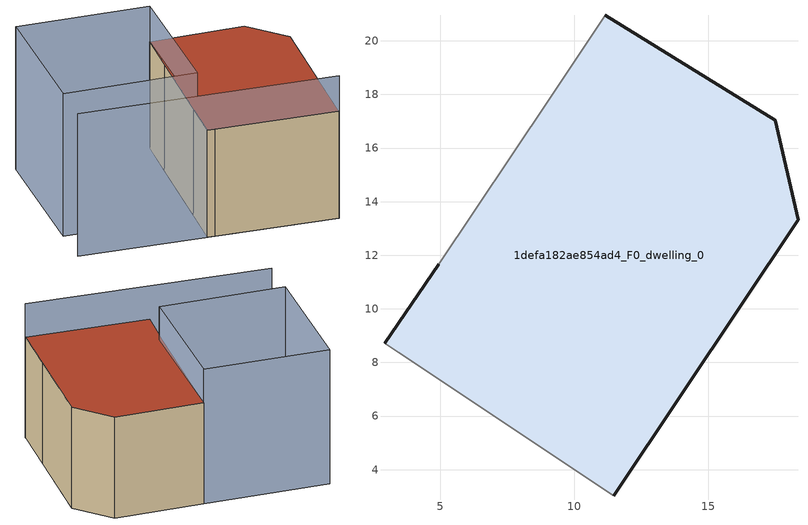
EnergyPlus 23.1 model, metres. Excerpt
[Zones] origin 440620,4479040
1defa182ae854ad4_F0_dwelling_0
 floor ground (EU_floor_Construction): 17.5,17.03 18.34,13.33 14.02,6.86 11.46,3.04 3.42,8.38 2.92,8.71 4.93,11.67 9.06,17.82 11.15,20.94 z0
 wall outside (EU_wall_Construction): 4.93,11.67 2.92,8.71 / 11.46,3.04 14.02,6.86 18.34,13.33 17.5,17.03 11.15,20.94 z0:9
 wall adiabatic (EU_wall_Construction): 11.15,20.94 9.06,17.82 4.93,11.67 / 2.92,8.71 3.42,8.38 11.46,3.04 z0:9
 roof outside (EU_roof_Construction): 14.02,6.86 18.34,13.33 17.5,17.03 11.15,20.94 9.06,17.82 4.93,11.67 2.92,8.71 3.42,8.38 11.46,3.04 z9
shading: -5.48,14.31 11.49,3.02 / -3.69,17.13 2.29,26.56 / 2.29,26.56 11.15,20.94 / 11.15,20.94 5.18,11.51 / 5.18,11.51 -3.69,17.13 z0:12
[Building]
EU S2 Campaign: North Axis=0; Terrain=City; Solar Distribution=FullExterior
[Site:Location]
Madrid: Latitude=40.5; Longitude=-3.5; Time Zone=1; Elevation=609
[SizingPeriod:WeatherFileDays]
AnnualSizingPeriod: Begin Month=1; Begin Day of Month=1; End Month=12; End Day of Month=31; Day of Week for Start Day=Monday; Use Weather File Daylight Saving Period=No; Use Weather File Rain and Snow Indicators=No
[MATERIAL]
EU_InternalMass_Material: Roughness=MediumRough; Thickness=0.1; Conductivity=1; Density=1800; Specific Heat=900; Thermal Absorptance=0.9; Solar Absorptance=0.7; Visible Absorptance=0.7
[MATERIAL:NOMASS] Roughness=MediumRough; Thermal Absorptance=0.9; Solar Absorptance=0.7; Visible Absorptance=0.7
Name | Thermal Resistance
EU_wall_NoMass | 0.609216
EU_roof_NoMass | 0.513268
EU_floor_NoMass | 0.568163
[CONSTRUCTION]
EU_wall_Construction: EU_wall_NoMass
EU_roof_Construction: EU_roof_NoMass
EU_floor_Construction: EU_floor_NoMass
EU_InternalMass_Construction: EU_InternalMass_Material
[ZONE]
1defa182ae854ad4_F0_dwelling_0: Type=1; Multiplier=1; Ceiling Height=autocalculate; Volume=1338.69; Floor Area=autocalculate; Part of Total Floor Area=Yes
[INTERNALMASS]
1defa182ae854ad4_F0_dwelling_0_EU_InternalMass: Construction=EU_InternalMass_Construction; Zone or ZoneList=1defa182ae854ad4_F0_dwelling_0; Surface Area=148.744
[OTHEREQUIPMENT]
EU_Step8_InternalGain_1defa182ae854ad4_F0_dwelling_0_f000: Fuel Type=Electricity; Zone or ZoneList or Space or SpaceList=1defa182ae854ad4_F0_dwelling_0; Schedule=EU_Step8_GainSchedule_1defa182ae854ad4_F0_dwelling_0_f000; Design Level Calculation Method=Watts/Area; Power per Zone Floor Area=1; Fraction Latent=0; Fraction Radiant=0; Fraction Lost=0; Carbon Dioxide Generation Rate=0; EndUse Subcategory=EU_Step8_InternalGains
[ZONEVENTILATION:DESIGNFLOWRATE]
EU_ConstantAir_1defa182ae854ad4_F0_dwelling_0: Zone or ZoneList or Space or SpaceList=1defa182ae854ad4_F0_dwelling_0; Schedule=EU_AlwaysOn; Design Flow Rate Calculation Method=AirChanges/Hour; Air Changes per Hour=0.752966; Ventilation Type=Natural; Fan Pressure Rise=0; Fan Total Efficiency=1; Constant Term Coefficient=1; Temperature Term Coefficient=0; Velocity Term Coefficient=0; Velocity Squared Term Coefficient=0; Minimum Indoor Temperature=-100; Maximum Indoor Temperature=100; Delta Temperature=-100; Minimum Outdoor Temperature=-100; Maximum Outdoor Temperature=100; Maximum Wind Speed=40
[HVACTEMPLATE:THERMOSTAT]
EU_HeatOnly_1defa182ae854ad4_F0_dwelling_0: Constant Heating Setpoint=20; Constant Cooling Setpoint=50
[HVACTEMPLATE:ZONE:IDEALLOADSAIRSYSTEM]
1defa182ae854ad4_F0_dwelling_0: Template Thermostat=EU_HeatOnly_1defa182ae854ad4_F0_dwelling_0; System Availability Schedule=EU_AlwaysOn; Maximum Heating Supply Air Temperature=50; Minimum Cooling Supply Air Temperature=13; Maximum Heating Supply Air Humidity Ratio=0.0156; Minimum Cooling Supply Air Humidity Ratio=0.0077; Heating Limit=NoLimit; Cooling Limit=NoLimit; Heating Availability Schedule=EU_AlwaysOn; Cooling Availability Schedule=EU_CoolingOff; Dehumidification Control Type=ConstantSensibleHeatRatio; Cooling Sensible Heat Ratio=0.7; Dehumidification Setpoint=60; Humidification Control Type=None; Humidification Setpoint=30; Outdoor Air Method=None; Outdoor Air Flow Rate per Person=0.00944; Outdoor Air Flow Rate per Zone Floor Area=0; Outdoor Air Flow Rate per Zone=0; Demand Controlled Ventilation Type=None; Outdoor Air Economizer Type=NoEconomizer; Heat Recovery Type=None; Sensible Heat Recovery Effectiveness=0.7; Latent Heat Recovery Effectiveness=0.65
[SIZING:ZONE]
1defa182ae854ad4_F0_dwelling_0: Zone Cooling Design Supply Air Temperature Input Method=SupplyAirTemperature; Zone Cooling Design Supply Air Temperature=13; Zone Heating Design Supply Air Temperature Input Method=SupplyAirTemperature; Zone Heating Design Supply Air Temperature=50; Zone Cooling Design Supply Air Humidity Ratio=0.008; Zone Heating Design Supply Air Humidity Ratio=0.008; Cooling Design Air Flow Method=DesignDay; Cooling Design Air Flow Rate=0; Cooling Minimum Air Flow per Zone Floor Area=0.000762; Cooling Minimum Air Flow=0; Cooling Minimum Air Flow Fraction=0.2; Heating Design Air Flow Method=DesignDay; Heating Design Air Flow Rate=0; Heating Maximum Air Flow per Zone Floor Area=0.002032; Heating Maximum Air Flow=0.141576; Heating Maximum Air Flow Fraction=0.3; Account for Dedicated Outdoor Air System=No; Dedicated Outdoor Air System Control Strategy=NeutralSupplyAir; Dedicated Outdoor Air Low Setpoint Temperature for Design=autosize; Dedicated Outdoor Air High Setpoint Temperature for Design=autosize; Zone Load Sizing Method=Sensible Load Only No Latent Load; Zone Latent Cooling Design Supply Air Humidity Ratio Input Method=HumidityRatioDifference; Zone Cooling Design Supply Air Humidity Ratio Difference=0.005; Zone Latent Heating Design Supply Air Humidity Ratio Input Method=HumidityRatioDifference; Zone Humidification Design Supply Air Humidity Ratio Difference=0.005
[SCHEDULE:CONSTANT]
Name | Hourly Value
EU_AlwaysOn | 1
EU_CoolingOff | 0
[SCHEDULE:FILE]
EU_Step8_GainSchedule_1defa182ae854ad4_F0_dwelling_0_f000: File=../../schedules/1defa182ae854ad4/1defa182ae854ad4_F0_dwelling_0_f000_gain.csv; Column Number=1; Rows to Skip at Top=0; Number of Hours of Data=8760; Column Separator=Comma; Interpolate to Timestep=No; Minutes per Item=60; Adjust Schedule for Daylight Savings=Yes
